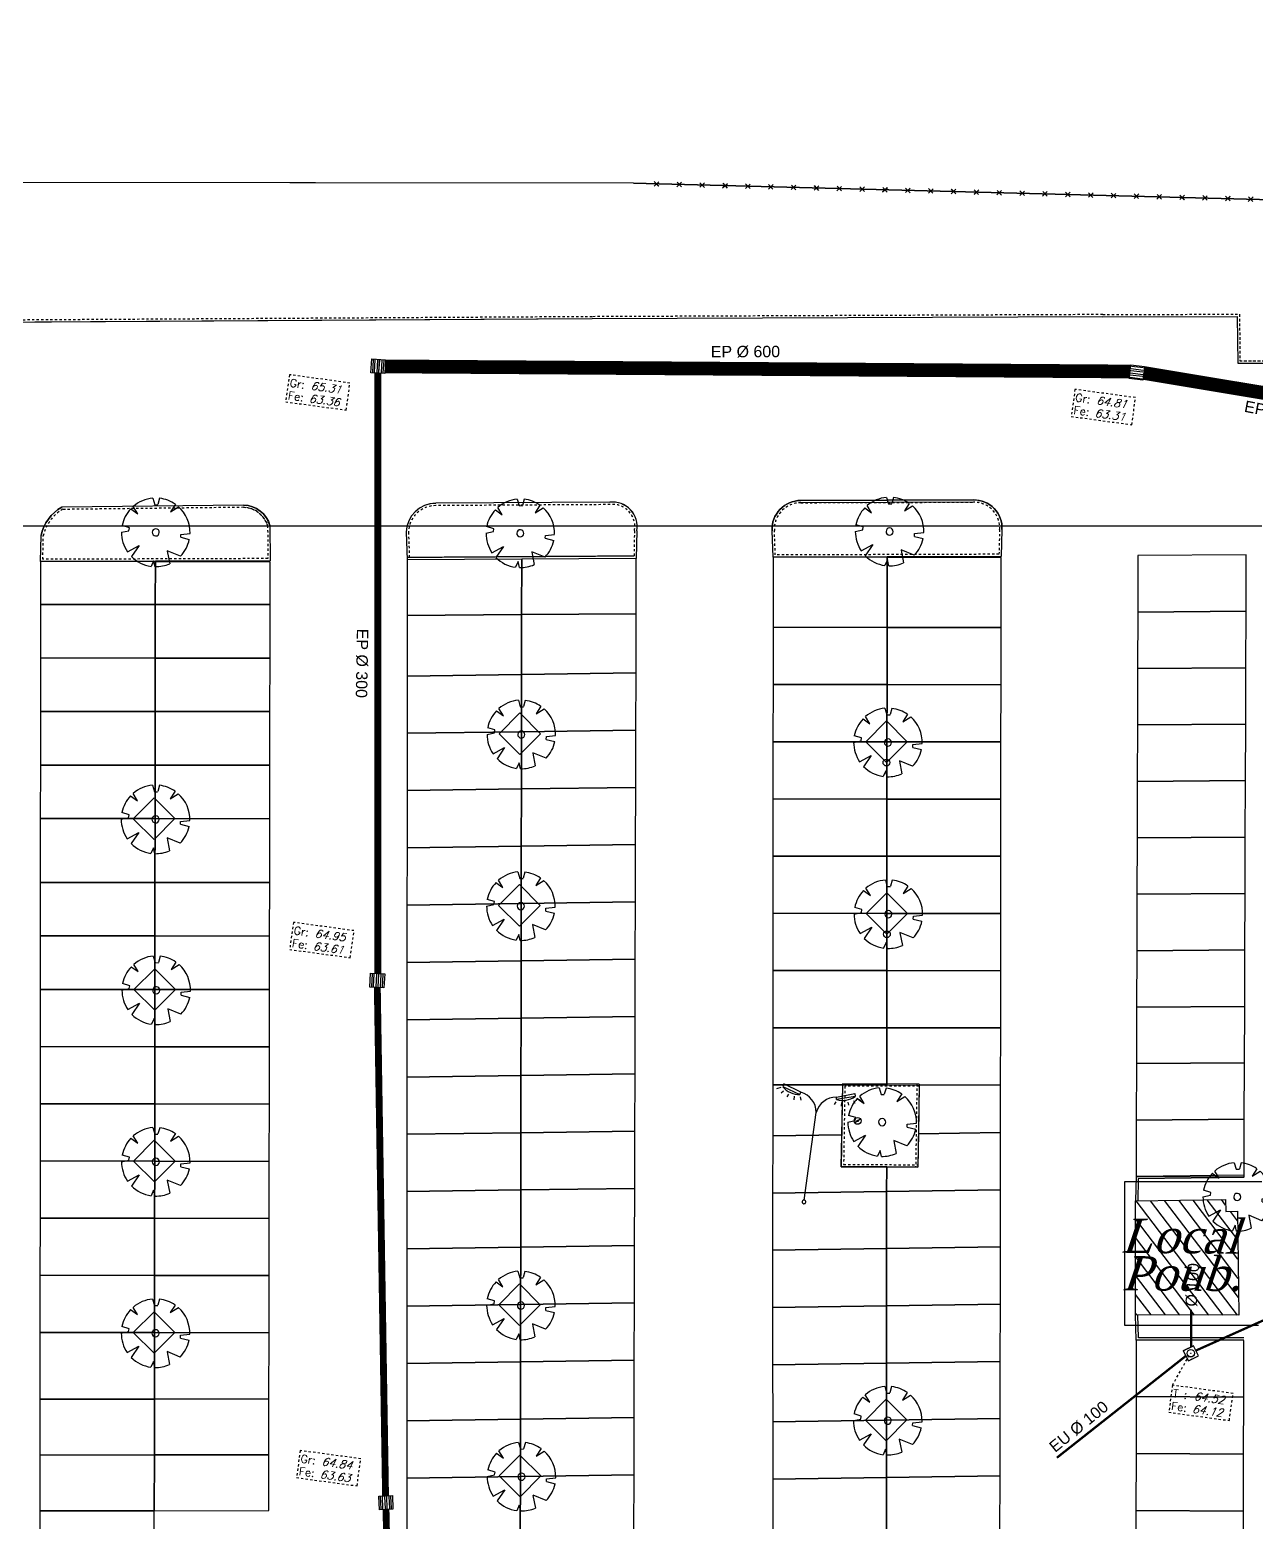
# Model space of a CAD drawing. Header units: metres. Extents: x 19 to 585, y 0 to 337.
# Drawn here: x 94.9 to 148.5, y 151 to 216.3 of the extents above; entities that cross this region are included whole.
import ezdxf

# ---------------------------------------------------------------- set-up
doc = ezdxf.new("R2010")
doc.units = ezdxf.units.M
doc.header["$LTSCALE"] = 0.01
doc.linetypes.add('CACHE', pattern=[0.375, 0.25, -0.125])
doc.linetypes.add('FANTOME', pattern=[2.5, 1.25, -0.25, 0.25, -0.25, 0.25, -0.25])
for name, color, linetype in [('BATIMENTS', 1, 'Continuous'), ('ECLAIRAGE', 2, 'Continuous'), ('HACHURES', 7, 'Continuous'), ('PARCELLES', 240, 'Continuous'), ('PARKINGS', 4, 'Continuous'), ('RESEAUX-EU-EP', 131, 'FANTOME'), ('Tempo_Doublon_Point', 7, 'Continuous'), ('TEXTES', 6, 'Continuous'), ('VEGETATION', 70, 'Continuous'), ('VOIRIES', 7, 'Continuous'), ('VOIRIES_temp', 7, 'Continuous')]:
    doc.layers.add(name, color=color, linetype=linetype)
doc.layers.add('CONTOURS', color=10, linetype='Continuous', plot=False)
doc.layers.add('CONTOURS3', color=40, linetype='Continuous', plot=False)
doc.styles.add('2', font='times.ttf', dxfattribs={"oblique": 18})
doc.styles.add('9', font='arial.ttf')
doc.styles.add('ROMANC', font='romanc')
doc.styles.add('ROMANS', font='romans')

# ---------------------------------------------------------------- blocks, each defined once
blk = doc.blocks.new('89')
for p, q in [((-0.062, 0.496), (-0.031, 0.403)), ((0.038, 0.499), (0.016, 0.408)), ((-0.376, 0.33), (-0.272, 0.262)), ((-0.272, 0.262), (-0.342, 0.365)), ((-0.031, 0.403), (0.016, 0.403)), ((0.27, 0.421), (0.204, 0.309)), ((0.204, 0.309), (0.318, 0.386)), ((-0.5, -0.017), (-0.393, 0.01)), ((-0.387, 0.052), (-0.494, 0.08)), ((-0.393, 0.01), (-0.387, 0.052)), ((0.366, -0.016), (0.5, 0.004)), ((-0.402, -0.298), (-0.236, -0.199)), ((-0.236, -0.199), (-0.341, -0.366)), ((0.366, -0.058), (0.366, -0.016)), ((0.366, -0.058), (0.493, -0.085)), ((-0.016, -0.414), (-0.05, -0.498)), ((0.008, -0.5), (-0.016, -0.414)), ((0.373, -0.333), (0.178, -0.262)), ((0.178, -0.267), (0.221, -0.449))]:
    blk.add_line(p, q)
for radius, start, end in [(0.5, 97.1282, 133.1389), (0.5, 57.2576, 85.6909), (0.5, 138.6794, 170.7569), (0.5, 0.5061, 50.5565), (0.052, 90.001, 270.001), (0.052, 269.999, 89.999), (0.5, 181.9896, 216.5435), (0.5, 318.2406, 350.2558), (0.5, 226.9795, 264.292), (0.5, 270.9307, 296.2059)]:
    blk.add_arc((0, 0), radius, start, end)
blk = doc.blocks.new('14')
for p, q in [((0.105, 0.947), (0.105, 0.053)), ((0.263, 0.053), (0.263, 0.947)), ((0.421, 0.947), (0.421, 0.053)), ((0.579, 0.053), (0.579, 0.947)), ((0.737, 0.947), (0.737, 0.053)), ((0.895, 0.053), (0.895, 0.947))]:
    blk.add_line(p, q)
blk.add_lwpolyline([(1, 1), (1, 0), (0, 0), (0, 1)], close=True)
blk = doc.blocks.new('5')
blk.add_circle((0, 0), 0.15)
blk = doc.blocks.new('25')
for p, q in [((0.08, 0.06), (0.38, 0.32)), ((-0.08, -0.06), (-0.38, -0.32))]:
    blk.add_line(p, q)
for radius in [0.5, 0.1]:
    blk.add_circle((0, 0), radius)
blk = doc.blocks.new('30')
at = {"color": 0}
for p, q in [((-0.335, 0.963), (-0.372, 0.947)), ((-0.309, 0.937), (-0.325, 0.916)), ((-0.314, 1), (-0.319, 0.974)), ((-0.319, 0.974), (-0.162, 0.926)), ((-0.157, 0.947), (-0.314, 1)), ((-0.262, 0.916), (-0.272, 0.89)), ((-0.162, 0.926), (-0.157, 0.947)), ((0.157, 0.947), (0.314, 1)), ((0.162, 0.926), (0.157, 0.947)), ((0.319, 0.974), (0.162, 0.926)), ((0.262, 0.916), (0.272, 0.89)), ((0.309, 0.937), (0.325, 0.916)), ((0.314, 1), (0.319, 0.974)), ((0.335, 0.963), (0.372, 0.947)), ((-0.209, 0.905), (-0.209, 0.874)), ((-0.157, 0.905), (-0.147, 0.879)), ((0, 0.016), (0, 0.79)), ((0.157, 0.905), (0.147, 0.879)), ((0.209, 0.905), (0.209, 0.874))]:
    blk.add_line(p, q, dxfattribs=at)
for centre, radius, start, end in [((-0.193, 1.11), 0.186, 227.132, 279.469), ((-0.183, 0.764), 0.185, 8.13, 81.87), ((0.183, 0.764), 0.185, 98.13, 171.87), ((0.193, 1.11), 0.186, 260.531, 312.868), ((0, 0), 0.016, 89.996, 269.996), ((0, 0), 0.016, 270.004, 90.004)]:
    blk.add_arc(centre, radius, start, end, dxfattribs=at)
blk = doc.blocks.new('18')
at = {"linetype": 'ByBlock'}
for p, q in [((0, 0), (0, 0.375)), ((1, 0), (1, 0.375))]:
    blk.add_line(p, q, dxfattribs=at)
at = {"flags": 128}
for points in [[(0, 0), (0, 1)], [(1, 0), (1, 1)]]:
    blk.add_lwpolyline(points, dxfattribs=at)
blk.add_lwpolyline([(0, 0), (1, 0), (1, 1), (0, 1)], close=True)
for radius in [0.33, 0.0125]:
    blk.add_circle((0.5, 0.5), radius)
blk = doc.blocks.new('102')
for p, q in [((-0.2, 0.2), (0.2, -0.2)), ((-0.2, -0.2), (0.2, 0.2))]:
    blk.add_line(p, q)
blk = doc.blocks.new('Ct2')
blk.add_lwpolyline([(0, 0), (2.673, 0), (2.673, 1.195), (0, 1.195)], close=True)
at = {"style": 'ROMANC'}
for s, p in [('T :', (0.068, 0.678)), ('Fe:', (0.068, 0.12))]:
    blk.add_text(s, height=0.35, dxfattribs=at).set_placement(p)
at = {"style": 'ROMANS', "oblique": 18, "flags": 4}
for tag, p in [('TAMPON', (0.996, 0.678)), ('FE', (0.996, 0.118))]:
    blk.add_attdef(tag, p, '', height=0.35, dxfattribs=at)
blk = doc.blocks.new('Gt2')
blk.add_lwpolyline([(0, 0), (2.673, 0), (2.673, 1.195), (0, 1.195)], close=True)
at = {"style": 'ROMANC'}
for s, p in [('Gr:', (0.068, 0.678)), ('Fe:', (0.068, 0.12))]:
    blk.add_text(s, height=0.35, dxfattribs=at).set_placement(p)
at = {"style": 'ROMANS', "oblique": 18, "flags": 4}
for tag, p in [('TAMPON', (0.996, 0.678)), ('FE', (0.996, 0.118))]:
    blk.add_attdef(tag, p, '', height=0.35, dxfattribs=at)

msp = doc.modelspace()

# ---------------------------------------------------------------- hatches: boundary and pattern name
at = {"layer": 'HACHURES'}
h = msp.add_hatch(dxfattribs=at)
h.set_pattern_fill('_USER', color=256, scale=0.5, angle=127.23401, style=0, pattern_type=0)
h.set_pattern_definition([(127.23401086, (48295.0689, -734406.4977), (-0.3980854434, -0.30253591482), [])])
h.paths.add_polyline_path([(147.737, 160.082), (147.678, 164.63), (147.17, 164.623), (147.163, 165.144), (143.219, 165.085), (143.225, 160.101)])

# ---------------------------------------------------------------- linework, layer by layer
at = {"layer": 'BATIMENTS', "flags": 128}
for points in [[(147.972, 166.213), (143.249, 166.154), (143.219, 165.085)], [(147.973, 166.113), (143.346, 166.055), (143.319, 165.083)], [(147.963, 158.992), (143.258, 158.998), (143.225, 160.101)], [(147.963, 159.092), (143.355, 159.098), (143.325, 160.104)]]:
    msp.add_lwpolyline(points, dxfattribs=at)
msp.add_lwpolyline([(147.17, 164.623), (147.678, 164.63), (147.737, 160.082), (143.225, 160.101), (143.219, 165.085), (147.163, 165.144)], close=True, dxfattribs=at)
at = {"layer": 'CONTOURS'}
for points in [[(164.689, 113.208), (136.982, 133.663), (121.216, 133.996), (121.216, 145.534), (115.962, 145.438), (116.083, 134.82), (116.083, 121.497), (112.207, 121.581), (59.07, 131.134), (59.509, 190.788), (94.065, 190.788), (94.065, 194.625), (148.749, 194.625)], [(148.749, 165.913), (142.739, 165.913), (142.739, 159.652), (148.602, 159.652)]]:
    msp.add_lwpolyline(points, dxfattribs=at)
at = {"layer": 'CONTOURS3'}
for points in [[(164.689, 113.208), (136.982, 133.663), (121.216, 133.996), (121.216, 145.534), (115.962, 145.438), (116.083, 134.82), (116.083, 121.497), (112.207, 121.581), (59.07, 131.134), (59.509, 190.788), (94.065, 190.788), (94.065, 194.625), (148.749, 194.625)], [(148.749, 165.913), (142.739, 165.913), (142.739, 159.652), (148.602, 159.652)]]:
    msp.add_lwpolyline(points, dxfattribs=at)
at = {"layer": 'PARCELLES'}
msp.add_lwpolyline([(150.874, 208.843), (121.269, 209.603), (91.177, 209.635), (61.97, 209.597), (41.416, 151.948), (51.329, 132.717), (59.176, 130.125), (83.326, 121.792), (97.778, 116.809), (109.277, 113.043), (119.911, 110.487), (130.113, 108.156), (143.32, 104.841), (152.174, 103.762)], dxfattribs=at)
at = {"layer": 'PARKINGS'}
for points in [[(132.359, 193.239), (127.372, 193.244), (127.37, 190.18), (132.356, 190.175)], [(148.069, 193.35), (143.329, 193.314), (143.322, 190.845), (148.061, 190.881)], [(100.352, 193.05), (95.328, 193.054), (95.327, 191.181), (100.35, 191.177)], [(105.376, 193.047), (100.352, 193.05), (100.35, 191.177), (105.373, 191.173)], [(116.377, 193.163), (111.365, 193.13), (111.363, 190.702), (116.373, 190.735)], [(121.389, 193.196), (116.377, 193.163), (116.373, 190.735), (121.383, 190.768)], [(137.347, 193.234), (132.359, 193.239), (132.356, 190.175), (137.344, 190.17)], [(100.35, 191.177), (95.327, 191.181), (95.325, 188.839), (100.347, 188.835)], [(105.373, 191.173), (100.35, 191.177), (100.347, 188.835), (105.369, 188.831)], [(116.373, 190.735), (111.363, 190.702), (111.362, 188.048), (116.369, 188.119)], [(121.383, 190.768), (116.373, 190.735), (116.369, 188.119), (121.376, 188.19)], [(148.061, 190.881), (143.322, 190.845), (143.314, 188.375), (148.052, 188.411)], [(132.356, 190.175), (127.37, 190.18), (127.368, 187.678), (132.354, 187.673)], [(137.344, 190.17), (132.356, 190.175), (132.354, 187.673), (137.342, 187.668)], [(100.347, 188.835), (95.325, 188.839), (95.323, 186.497), (100.345, 186.493)], [(105.369, 188.831), (100.347, 188.835), (100.345, 186.493), (105.366, 186.489)], [(116.369, 188.119), (111.362, 188.048), (111.361, 185.542), (116.366, 185.613)], [(121.376, 188.19), (116.369, 188.119), (116.366, 185.613), (121.37, 185.684)], [(148.052, 188.411), (143.314, 188.375), (143.307, 185.906), (148.043, 185.942)], [(132.354, 187.673), (127.368, 187.678), (127.366, 185.175), (132.353, 185.17)], [(137.342, 187.668), (132.354, 187.673), (132.353, 185.17), (137.339, 185.166)], [(100.345, 186.493), (95.323, 186.497), (95.322, 184.155), (100.342, 184.151)], [(105.366, 186.489), (100.345, 186.493), (100.342, 184.151), (105.362, 184.147)], [(116.366, 185.613), (111.361, 185.542), (111.36, 183.036), (116.362, 183.107)], [(121.37, 185.684), (116.366, 185.613), (116.362, 183.107), (121.364, 183.178)], [(148.043, 185.942), (143.307, 185.906), (143.3, 183.437), (148.034, 183.473)], [(132.353, 185.17), (127.366, 185.175), (127.364, 182.672), (132.351, 182.668)], [(137.339, 185.166), (132.353, 185.17), (132.351, 182.668), (137.337, 182.664)], [(100.342, 184.151), (95.322, 184.155), (95.32, 181.813), (100.339, 181.809)], [(105.362, 184.147), (100.342, 184.151), (100.339, 181.809), (105.359, 181.805)], [(148.034, 183.473), (143.3, 183.437), (143.292, 180.968), (148.025, 181.004)], [(116.362, 183.107), (111.36, 183.036), (111.359, 180.53), (116.358, 180.601)], [(121.364, 183.178), (116.362, 183.107), (116.358, 180.601), (121.357, 180.672)], [(132.351, 182.668), (127.364, 182.672), (127.362, 180.17), (132.349, 180.166)], [(137.337, 182.664), (132.351, 182.668), (132.349, 180.166), (137.335, 180.162)], [(100.339, 181.809), (95.32, 181.813), (95.318, 179.022), (100.336, 179.019)], [(105.359, 181.805), (100.339, 181.809), (100.336, 179.019), (105.355, 179.015)], [(148.025, 181.004), (143.292, 180.968), (143.285, 178.498), (148.016, 178.534)], [(116.358, 180.601), (111.359, 180.53), (111.358, 178.024), (116.355, 178.095)], [(121.357, 180.672), (116.358, 180.601), (116.355, 178.095), (121.351, 178.166)], [(132.349, 180.166), (127.362, 180.17), (127.36, 177.667), (132.347, 177.664)], [(137.335, 180.162), (132.349, 180.166), (132.347, 177.664), (137.332, 177.66)], [(100.336, 179.019), (95.318, 179.022), (95.316, 176.68), (100.333, 176.677)], [(105.355, 179.015), (100.336, 179.019), (100.333, 176.677), (105.351, 176.673)], [(148.016, 178.534), (143.285, 178.498), (143.278, 176.029), (148.007, 176.065)], [(116.355, 178.095), (111.358, 178.024), (111.357, 175.518), (116.351, 175.589)], [(121.351, 178.166), (116.355, 178.095), (116.351, 175.589), (121.345, 175.66)], [(132.347, 177.664), (127.36, 177.667), (127.358, 175.165), (132.345, 175.161)], [(137.332, 177.66), (132.347, 177.664), (132.345, 175.161), (137.33, 175.158)], [(100.333, 176.677), (95.316, 176.68), (95.314, 174.339), (100.331, 174.335)], [(105.351, 176.673), (100.333, 176.677), (100.331, 174.335), (105.348, 174.331)], [(121.345, 175.66), (116.351, 175.589), (116.348, 173.083), (121.338, 173.153)], [(148.007, 176.065), (143.278, 176.029), (143.271, 173.56), (147.999, 173.596)], [(116.351, 175.589), (111.357, 175.518), (111.356, 173.012), (116.348, 173.083)], [(132.345, 175.161), (127.358, 175.165), (127.357, 172.663), (132.344, 172.659)], [(137.33, 175.158), (132.345, 175.161), (132.344, 172.659), (137.327, 172.655)], [(100.331, 174.335), (95.314, 174.339), (95.312, 171.835), (100.328, 171.828)], [(105.348, 174.331), (100.331, 174.335), (100.328, 171.828), (105.344, 171.82)], [(116.348, 173.083), (111.356, 173.012), (111.354, 170.506), (116.344, 170.577)], [(121.338, 173.153), (116.348, 173.083), (116.344, 170.577), (121.332, 170.647)], [(147.999, 173.596), (143.271, 173.56), (143.263, 171.091), (147.99, 171.127)], [(132.344, 172.659), (127.357, 172.663), (127.355, 170.16), (132.342, 170.157)], [(137.327, 172.655), (132.344, 172.659), (132.342, 170.157), (137.325, 170.153)], [(100.328, 171.828), (95.312, 171.835), (95.311, 169.334), (100.325, 169.326)], [(105.344, 171.82), (100.328, 171.828), (100.325, 169.326), (105.34, 169.319)], [(147.99, 171.127), (143.263, 171.091), (143.256, 168.621), (147.981, 168.657)], [(116.344, 170.577), (111.354, 170.506), (111.353, 168), (116.34, 168.07)], [(121.332, 170.647), (116.344, 170.577), (116.34, 168.07), (121.326, 168.141)], [(130.42, 170.158), (127.355, 170.16), (127.353, 167.93), (130.38, 167.974)], [(137.325, 170.153), (133.762, 170.156), (133.729, 168.023), (137.323, 168.075)], [(100.325, 169.326), (95.311, 169.334), (95.309, 166.832), (100.322, 166.825)], [(105.34, 169.319), (100.325, 169.326), (100.322, 166.825), (105.336, 166.817)], [(147.981, 168.657), (143.256, 168.621), (143.249, 166.154), (147.973, 166.137), (147.972, 166.213)], [(116.34, 168.07), (111.353, 168), (111.352, 165.494), (116.337, 165.564)], [(121.326, 168.141), (116.34, 168.07), (116.337, 165.564), (121.32, 165.635)], [(132.339, 166.572), (130.355, 166.577), (130.38, 167.974), (127.353, 167.93), (127.351, 165.428), (132.338, 165.5)], [(137.323, 168.075), (133.729, 168.023), (133.706, 166.569), (132.339, 166.572), (132.338, 165.5), (137.32, 165.573)], [(100.322, 166.825), (95.309, 166.832), (95.307, 164.337), (100.319, 164.329)], [(105.336, 166.817), (100.322, 166.825), (100.319, 164.329), (105.333, 164.322)], [(116.337, 165.564), (111.352, 165.494), (111.351, 162.988), (116.333, 163.058)], [(121.32, 165.635), (116.337, 165.564), (116.333, 163.058), (121.313, 163.129)], [(132.338, 165.5), (127.351, 165.428), (127.349, 162.925), (132.337, 162.998)], [(137.32, 165.573), (132.338, 165.5), (132.337, 162.998), (137.318, 163.07)], [(100.319, 164.329), (95.307, 164.337), (95.305, 161.836), (100.316, 161.828)], [(105.333, 164.322), (100.319, 164.329), (100.316, 161.828), (105.329, 161.821)], [(116.333, 163.058), (111.351, 162.988), (111.35, 160.482), (116.33, 160.552)], [(121.313, 163.129), (116.333, 163.058), (116.33, 160.552), (121.307, 160.623)], [(132.337, 162.998), (127.349, 162.925), (127.347, 160.422), (132.335, 160.495)], [(137.318, 162.949), (137.318, 163.07), (132.337, 162.998), (132.335, 160.495), (137.313, 160.567)], [(100.316, 161.828), (95.305, 161.836), (95.303, 159.334), (100.314, 159.327)], [(105.329, 161.821), (100.316, 161.828), (100.314, 159.327), (105.325, 159.319)], [(121.307, 160.623), (116.33, 160.552), (116.326, 158.046), (121.301, 158.117)], [(116.33, 160.552), (111.35, 160.482), (111.349, 157.976), (116.326, 158.046)], [(132.335, 160.495), (127.347, 160.422), (127.347, 160.392), (127.352, 157.92), (132.333, 157.992)], [(137.313, 160.567), (132.335, 160.495), (132.333, 157.992), (137.308, 158.065)], [(100.314, 159.327), (95.303, 159.334), (95.301, 156.412), (100.31, 156.419)], [(105.325, 159.319), (100.314, 159.327), (100.31, 156.419), (105.321, 156.426)], [(147.962, 158.977), (143.258, 158.998), (143.252, 156.528), (147.955, 156.5)], [(116.326, 158.046), (111.349, 157.976), (111.348, 155.469), (116.322, 155.54)], [(121.301, 158.117), (116.326, 158.046), (116.322, 155.54), (121.294, 155.611)], [(132.333, 157.992), (127.352, 157.92), (127.356, 155.417), (132.331, 155.49)], [(137.308, 158.065), (132.333, 157.992), (132.331, 155.49), (137.304, 155.562)], [(100.31, 156.419), (95.301, 156.412), (95.299, 153.969), (100.307, 153.976)], [(105.321, 156.426), (100.31, 156.419), (100.307, 153.976), (105.317, 153.983)], [(147.955, 156.5), (143.252, 156.528), (143.246, 154.036), (147.947, 154.007)], [(116.322, 155.54), (111.348, 155.469), (111.347, 152.963), (116.319, 153.034)], [(121.294, 155.611), (116.322, 155.54), (116.319, 153.034), (121.288, 153.105)], [(132.331, 155.49), (127.356, 155.417), (127.36, 152.915), (132.329, 152.987)], [(137.304, 155.562), (132.331, 155.49), (132.329, 152.987), (137.299, 153.059)], [(100.307, 153.976), (95.299, 153.969), (95.297, 151.526), (100.305, 151.533)], [(105.317, 153.983), (100.307, 153.976), (100.305, 151.533), (105.314, 151.54)], [(147.947, 154.007), (143.246, 154.036), (143.24, 151.543), (147.94, 151.515)], [(116.319, 153.034), (111.347, 152.963), (111.345, 150.457), (116.315, 150.528)], [(121.288, 153.105), (116.319, 153.034), (116.315, 150.528), (121.282, 150.598)], [(132.329, 152.987), (127.36, 152.915), (127.364, 150.443), (127.364, 150.412), (132.328, 150.485)], [(137.299, 153.059), (132.329, 152.987), (132.328, 150.485), (137.294, 150.557)], [(100.305, 151.533), (95.297, 151.526), (95.295, 149.084), (100.302, 149.09), (100.302, 149.341)], [(147.94, 151.515), (143.24, 151.543), (143.233, 149.051), (147.932, 149.023)]]:
    msp.add_lwpolyline(points, close=True, dxfattribs=at)
at = {"layer": 'RESEAUX-EU-EP', "flags": 128}
for points, const_width in [([(110.402, 201.594), (142.983, 201.37)], 0.6), ([(110.084, 175.037), (110.08, 201.298)], 0.3), ([(154.276, 199.526), (143.577, 201.308)], 0.6), ([(110.42, 152.187), (110.06, 174.42)], 0.3), ([(151.586, 161.099), (145.862, 158.538)], 0.1), ([(145.661, 158.704), (145.651, 160.321)], 0.1), ([(145.427, 158.306), (139.784, 153.851)], 0.1), ([(111.059, 123.595), (110.44, 151.591)], 0.3)]:
    msp.add_lwpolyline(points, dxfattribs=dict(at, const_width=const_width))
msp.add_lwpolyline([(144.841, 157.023), (145.64, 158.441)], dxfattribs=at)
at = {"layer": 'Tempo_Doublon_Point'}
msp.add_lwpolyline([(150.874, 208.843), (121.269, 209.603), (91.177, 209.635), (61.97, 209.597), (41.416, 151.948), (51.329, 132.717), (59.176, 130.125), (83.326, 121.792), (97.778, 116.809), (109.277, 113.043), (119.911, 110.487), (130.113, 108.156), (143.32, 104.841), (152.174, 103.762)], dxfattribs=at)
at = {"layer": 'VOIRIES'}
for points in [[(141.789, 203.762), (119.458, 203.669), (68.236, 203.368, -0.134983), (64.715, 203.99, -0.336752), (61.13, 210.914), (62.761, 216.317)], [(105.362, 194.629), (105.376, 193.086), (95.328, 193.054), (95.35, 194.198, -0.212283), (96.256, 195.436)], [(121.405, 194.403, 0.507731), (120.23, 195.647), (112.622, 195.603, 0.410185), (111.323, 194.337), (111.365, 193.13)]]:
    msp.add_lwpolyline(points, format="xyb", dxfattribs=at)
at = {"layer": 'VOIRIES', "linetype": 'CACHE'}
for points in [[(141.789, 203.862), (119.457, 203.769), (68.231, 203.468, -0.13515), (64.758, 204.08, -0.336486), (61.227, 210.89), (62.857, 216.288)], [(105.262, 194.628), (105.275, 193.186), (95.43, 193.154), (95.45, 194.186, -0.210879), (96.306, 195.349, -0.210879)], [(121.307, 194.421, 0.509649), (120.237, 195.547), (112.622, 195.503, 0.409671), (111.423, 194.337), (111.464, 193.133)]]:
    msp.add_lwpolyline(points, format="xyb", dxfattribs=at)
at = {"layer": 'VOIRIES', "flags": 128}
for points in [[(121.269, 209.603), (91.177, 209.635), (62.488, 209.6)], [(121.269, 209.603), (150.874, 208.843), (154.395, 205.503)], [(141.789, 203.762), (147.673, 203.777), (147.692, 201.729), (149.854, 201.742), (149.807, 205.939), (154.351, 205.419)], [(104.214, 195.528), (96.256, 195.436)], [(121.405, 194.403), (121.389, 193.196), (111.365, 193.13)], [(133.763, 170.198), (133.706, 166.569)]]:
    msp.add_lwpolyline(points, dxfattribs=at)
at = {"layer": 'VOIRIES', "linetype": 'CACHE', "flags": 128}
for points in [[(141.789, 203.862), (147.772, 203.877), (147.791, 201.83), (149.753, 201.841), (149.706, 206.052), (154.362, 205.518)], [(104.215, 195.428), (96.257, 195.336)], [(121.305, 194.404), (121.29, 193.295), (111.364, 193.23)], [(133.663, 170.2), (133.606, 166.571)]]:
    msp.add_lwpolyline(points, dxfattribs=at)
msp.add_lwpolyline([(104.211, 195.428, -0.328446), (105.266, 194.602, -0.328446)], format="xyb", dxfattribs=at)
at = {"layer": 'VOIRIES', "flags": 128}
msp.add_lwpolyline([(104.214, 195.528, -0.328446), (105.362, 194.629, 5.896584)], format="xyb", dxfattribs=at)
at = {"layer": 'VOIRIES'}
msp.add_lwpolyline([(136.135, 195.753, -0.437503), (137.381, 194.456), (137.347, 193.276), (127.372, 193.244), (127.328, 194.406, -0.430735), (128.587, 195.73)], format="xyb", close=True, dxfattribs=at)
at = {"layer": 'VOIRIES', "linetype": 'CACHE'}
msp.add_lwpolyline([(136.136, 195.653, -0.438118), (137.281, 194.46), (137.25, 193.375), (127.468, 193.344), (127.428, 194.41, -0.430999), (128.587, 195.63)], format="xyb", close=True, dxfattribs=at)
at = {"layer": 'VOIRIES', "flags": 128}
for points in [[(116.295, 184.614), (117.202, 185.524), (116.293, 186.431), (115.386, 185.521)], [(132.331, 184.264), (133.238, 185.174), (132.328, 186.081), (131.421, 185.171)], [(100.296, 180.899), (101.203, 181.809), (100.293, 182.716), (99.386, 181.806)], [(116.276, 177.105), (117.184, 178.014), (116.274, 178.921), (115.367, 178.012)], [(132.349, 176.753), (133.256, 177.663), (132.347, 178.57), (131.44, 177.661)], [(100.326, 173.425), (101.233, 174.334), (100.323, 175.241), (99.416, 174.332)], [(100.307, 165.919), (101.215, 166.829), (100.305, 167.736), (99.398, 166.826)], [(116.278, 159.635), (117.185, 160.545), (116.276, 161.452), (115.369, 160.543)], [(100.296, 158.421), (101.203, 159.33), (100.294, 160.238), (99.387, 159.328)], [(132.321, 154.593), (133.228, 155.503), (132.318, 156.41), (131.411, 155.501)], [(116.302, 152.145), (117.209, 153.054), (116.3, 153.961), (115.392, 153.052)]]:
    msp.add_lwpolyline(points, close=True, dxfattribs=at)
at = {"layer": 'VOIRIES'}
msp.add_lwpolyline([(133.763, 170.198), (130.411, 170.205), (130.355, 166.576), (133.706, 166.569)], dxfattribs=at)
at = {"layer": 'VOIRIES', "linetype": 'CACHE'}
msp.add_lwpolyline([(133.762, 170.098), (130.51, 170.105), (130.456, 166.676), (133.706, 166.669)], dxfattribs=at)
at = {"layer": 'VOIRIES_temp'}
for p, q in [((121.269, 209.603), (91.177, 209.635)), ((121.269, 209.603), (150.874, 208.843)), ((122.166, 209.48), (122.372, 209.675)), ((122.172, 209.68), (122.366, 209.475)), ((123.166, 209.454), (123.371, 209.649)), ((123.171, 209.654), (123.366, 209.449)), ((124.166, 209.429), (124.371, 209.623)), ((124.171, 209.629), (124.366, 209.423)), ((125.165, 209.403), (125.371, 209.598)), ((125.171, 209.603), (125.365, 209.398)), ((126.165, 209.377), (126.37, 209.572)), ((126.17, 209.577), (126.365, 209.372)), ((127.165, 209.352), (127.37, 209.546)), ((127.17, 209.552), (127.365, 209.347)), ((128.164, 209.326), (128.37, 209.521)), ((128.17, 209.526), (128.364, 209.321)), ((129.164, 209.3), (129.369, 209.495)), ((129.169, 209.5), (129.364, 209.295)), ((130.164, 209.275), (130.369, 209.47)), ((130.169, 209.475), (130.364, 209.27)), ((131.163, 209.249), (131.369, 209.444)), ((131.169, 209.449), (131.363, 209.244)), ((132.163, 209.223), (132.368, 209.418)), ((132.168, 209.423), (132.363, 209.218)), ((133.163, 209.198), (133.368, 209.393)), ((133.168, 209.398), (133.363, 209.193)), ((134.162, 209.172), (134.368, 209.367)), ((134.168, 209.372), (134.362, 209.167)), ((135.162, 209.146), (135.367, 209.341)), ((135.167, 209.346), (135.362, 209.141)), ((136.162, 209.121), (136.367, 209.316)), ((136.167, 209.321), (136.362, 209.116)), ((137.162, 209.095), (137.367, 209.29)), ((137.167, 209.295), (137.361, 209.09)), ((138.161, 209.07), (138.366, 209.264)), ((138.166, 209.269), (138.361, 209.064)), ((139.161, 209.044), (139.366, 209.239)), ((139.166, 209.244), (139.361, 209.039)), ((140.161, 209.018), (140.366, 209.213)), ((140.166, 209.218), (140.36, 209.013)), ((141.16, 208.993), (141.365, 209.187)), ((141.165, 209.193), (141.36, 208.987)), ((142.16, 208.967), (142.365, 209.162)), ((142.165, 209.167), (142.36, 208.962)), ((143.16, 208.941), (143.365, 209.136)), ((143.165, 209.141), (143.359, 208.936)), ((144.159, 208.916), (144.364, 209.11)), ((144.164, 209.116), (144.359, 208.911)), ((145.159, 208.89), (145.364, 209.085)), ((145.164, 209.09), (145.359, 208.885)), ((146.159, 208.864), (146.364, 209.059)), ((146.164, 209.064), (146.358, 208.859)), ((147.158, 208.839), (147.363, 209.034)), ((147.163, 209.039), (147.358, 208.834)), ((148.158, 208.813), (148.363, 209.008)), ((148.163, 209.013), (148.358, 208.808)), ((141.789, 203.762), (119.458, 203.669)), ((141.789, 203.762), (147.673, 203.777)), ((147.673, 203.777), (147.692, 201.729)), ((119.458, 203.669), (68.236, 203.368)), ((109.779, 201.316), (109.814, 201.921)), ((109.814, 201.921), (110.419, 201.885)), ((109.876, 201.885), (109.844, 201.344)), ((109.94, 201.339), (109.972, 201.879)), ((110.067, 201.874), (110.035, 201.333)), ((110.131, 201.328), (110.163, 201.868)), ((110.258, 201.862), (110.226, 201.322)), ((110.322, 201.316), (110.354, 201.857)), ((110.419, 201.885), (110.383, 201.281)), ((147.692, 201.729), (149.854, 201.742)), ((110.383, 201.281), (109.779, 201.316)), ((142.945, 201.061), (143.017, 201.655)), ((142.984, 201.12), (143.515, 201.055)), ((143.526, 201.149), (142.995, 201.214)), ((143.007, 201.308), (143.538, 201.243)), ((143.017, 201.655), (143.611, 201.583)), ((143.549, 201.337), (143.018, 201.401)), ((143.03, 201.495), (143.56, 201.431)), ((143.572, 201.524), (143.041, 201.589)), ((143.611, 201.583), (143.539, 200.989)), ((143.539, 200.989), (142.945, 201.061)), ((104.214, 195.528), (96.256, 195.436)), ((120.23, 195.647), (112.622, 195.603)), ((136.135, 195.753), (128.587, 195.73)), ((136.136, 195.653), (128.587, 195.63)), ((105.362, 194.629), (105.376, 193.086)), ((95.328, 193.054), (95.35, 194.198)), ((111.323, 194.337), (111.365, 193.13)), ((121.405, 194.403), (121.389, 193.196)), ((127.372, 193.244), (127.328, 194.406)), ((137.381, 194.456), (137.347, 193.276)), ((137.347, 193.276), (127.372, 193.244)), ((105.376, 193.086), (95.328, 193.054)), ((121.389, 193.196), (111.365, 193.13)), ((116.293, 186.431), (115.386, 185.521)), ((117.202, 185.524), (116.293, 186.431)), ((132.328, 186.081), (131.421, 185.171)), ((133.238, 185.174), (132.328, 186.081)), ((116.295, 184.614), (115.386, 185.521)), ((116.295, 184.614), (117.202, 185.524)), ((132.331, 184.264), (131.421, 185.171)), ((132.331, 184.264), (133.238, 185.174)), ((100.293, 182.716), (99.386, 181.806)), ((101.203, 181.809), (100.293, 182.716)), ((100.296, 180.899), (99.386, 181.806)), ((100.296, 180.899), (101.203, 181.809)), ((116.274, 178.921), (115.367, 178.012)), ((117.184, 178.014), (116.274, 178.921)), ((132.347, 178.57), (131.44, 177.661)), ((133.256, 177.663), (132.347, 178.57)), ((116.276, 177.105), (115.367, 178.012)), ((116.276, 177.105), (117.184, 178.014)), ((132.349, 176.753), (131.44, 177.661)), ((132.349, 176.753), (133.256, 177.663)), ((100.323, 175.241), (99.416, 174.332)), ((101.233, 174.334), (100.323, 175.241)), ((109.734, 174.437), (109.767, 175.054)), ((109.767, 175.054), (110.384, 175.021)), ((109.83, 175.018), (109.801, 174.467)), ((109.898, 174.461), (109.928, 175.012)), ((110.025, 175.007), (109.995, 174.456)), ((110.093, 174.451), (110.122, 175.002)), ((110.22, 174.997), (110.19, 174.446)), ((110.288, 174.44), (110.317, 174.991)), ((110.384, 175.021), (110.351, 174.404)), ((100.326, 173.425), (99.416, 174.332)), ((100.326, 173.425), (101.233, 174.334)), ((110.351, 174.404), (109.734, 174.437)), ((130.411, 170.205), (130.355, 166.576)), ((133.763, 170.198), (130.411, 170.205)), ((133.763, 170.198), (133.706, 166.569)), ((131.043, 168.568), (130.949, 168.493)), ((131.09, 168.604), (131.185, 168.679)), ((100.305, 167.736), (99.398, 166.826)), ((101.215, 166.829), (100.305, 167.736)), ((100.307, 165.919), (99.398, 166.826)), ((100.307, 165.919), (101.215, 166.829)), ((130.355, 166.576), (133.706, 166.569)), ((116.276, 161.452), (115.369, 160.543)), ((117.185, 160.545), (116.276, 161.452)), ((100.294, 160.238), (99.387, 159.328)), ((101.203, 159.33), (100.294, 160.238)), ((116.278, 159.635), (115.369, 160.543)), ((116.278, 159.635), (117.185, 160.545)), ((100.296, 158.421), (99.387, 159.328)), ((100.296, 158.421), (101.203, 159.33)), ((145.754, 158.751), (145.314, 158.53)), ((145.314, 158.53), (145.754, 158.751)), ((145.976, 158.311), (145.754, 158.751)), ((145.314, 158.53), (145.536, 158.09)), ((145.536, 158.09), (145.976, 158.311)), ((145.536, 158.09), (145.976, 158.311)), ((132.318, 156.41), (131.411, 155.501)), ((133.228, 155.503), (132.318, 156.41)), ((132.321, 154.593), (131.411, 155.501)), ((132.321, 154.593), (133.228, 155.503)), ((116.3, 153.961), (115.392, 153.052)), ((117.209, 153.054), (116.3, 153.961)), ((116.302, 152.145), (115.392, 153.052)), ((116.302, 152.145), (117.209, 153.054)), ((110.124, 152.174), (110.719, 152.2)), ((110.15, 151.578), (110.124, 152.174)), ((110.188, 152.145), (110.211, 151.613)), ((110.305, 151.617), (110.282, 152.149)), ((110.376, 152.153), (110.399, 151.621)), ((110.493, 151.625), (110.47, 152.157)), ((110.564, 152.161), (110.587, 151.629)), ((110.681, 151.633), (110.658, 152.165)), ((110.719, 152.2), (110.745, 151.604)), ((110.745, 151.604), (110.15, 151.578))]:
    msp.add_line(p, q, dxfattribs=at)
at = {"layer": 'VOIRIES_temp', "linetype": 'CACHE'}
for p, q in [((119.457, 203.769), (68.231, 203.468)), ((141.789, 203.862), (119.457, 203.769)), ((141.789, 203.862), (147.772, 203.877)), ((147.772, 203.877), (147.791, 201.83)), ((147.791, 201.83), (149.753, 201.841)), ((104.215, 195.428), (96.257, 195.336)), ((120.237, 195.547), (112.622, 195.503)), ((105.262, 194.628), (105.275, 193.186)), ((95.43, 193.154), (95.45, 194.186)), ((111.423, 194.337), (111.464, 193.133)), ((121.305, 194.404), (121.29, 193.295)), ((127.468, 193.344), (127.428, 194.41)), ((137.281, 194.46), (137.25, 193.375)), ((121.29, 193.295), (111.364, 193.23)), ((137.25, 193.375), (127.468, 193.344)), ((105.275, 193.186), (95.43, 193.154)), ((130.51, 170.105), (130.456, 166.676)), ((133.762, 170.098), (130.51, 170.105)), ((133.663, 170.2), (133.606, 166.571)), ((130.456, 166.676), (133.706, 166.669))]:
    msp.add_line(p, q, dxfattribs=at)
at = {"layer": 'VOIRIES_temp', "linetype": 'ByBlock'}
for p, q in [((145.314, 158.53), (145.479, 158.613)), ((145.536, 158.09), (145.701, 158.173))]:
    msp.add_line(p, q, dxfattribs=at)
at = {"layer": 'VOIRIES_temp'}
for centre, radius in [((132.331, 184.264), 0.15), ((132.349, 176.753), 0.15), ((131.067, 168.586), 0.15), ((131.067, 168.586), 0.03), ((145.645, 158.42), 0.163), ((145.645, 158.42), 0.00616)]:
    msp.add_circle(centre, radius, dxfattribs=at)
for centre, radius, start, end in [((97.195, 193.799), 1.887, 119.83744, 167.77742), ((104.177, 194.298), 1.23, 15.58789, 88.31815), ((112.615, 194.311), 1.292, 89.64763, 178.85847), ((120.363, 194.595), 1.06, 349.52058, 97.19389), ((128.583, 194.473), 1.257, 89.83724, 183.05012), ((136.159, 194.529), 1.224, 356.57434, 91.09253)]:
    msp.add_arc(centre, radius, start, end, dxfattribs=at)
at = {"layer": 'VOIRIES_temp', "linetype": 'CACHE'}
for centre, radius, start, end in [((97.195, 193.799), 1.787, 119.83744, 167.46941), ((104.177, 194.298), 1.13, 15.58789, 88.31815), ((112.615, 194.311), 1.192, 89.61961, 178.72961), ((120.363, 194.595), 0.96, 349.52058, 97.54304), ((128.583, 194.473), 1.157, 89.82281, 183.08684), ((136.159, 194.529), 1.124, 356.49597, 91.13233)]:
    msp.add_arc(centre, radius, start, end, dxfattribs=at)

# ---------------------------------------------------------------- block references
at = {"layer": 'ECLAIRAGE', "xscale": 4.999999999999959, "yscale": 4.999999999999959, "zscale": 5, "rotation": 352.2340108584657}
msp.add_blockref('30', (128.721, 165.043), dxfattribs=at)
at = {"layer": 'RESEAUX-EU-EP'}
ref = msp.add_blockref('Gt2', (106.052, 200.044), dxfattribs=dict(at, rotation=352.2340108679559))
ref.add_attrib('TAMPON', '65.31', (107.13, 200.582), dxfattribs={"layer": '0', "linetype": 'Continuous', "height": 0.35, "rotation": 352.23401, "style": 'ROMANS', "oblique": 18, "flags": 4})
ref.add_attrib('FE', '63.36', (107.054, 200.027), dxfattribs={"layer": '0', "linetype": 'Continuous', "height": 0.35, "rotation": 352.23401, "style": 'ROMANS', "oblique": 18, "flags": 4})
ref = msp.add_blockref('Gt2', (140.413, 199.404), dxfattribs=dict(at, rotation=352.2340108679559))
ref.add_attrib('TAMPON', '64.81', (141.491, 199.942), dxfattribs={"layer": '0', "linetype": 'Continuous', "height": 0.35, "rotation": 352.23401, "style": 'ROMANS', "oblique": 18, "flags": 4})
ref.add_attrib('FE', '63.31', (141.416, 199.387), dxfattribs={"layer": '0', "linetype": 'Continuous', "height": 0.35, "rotation": 352.23401, "style": 'ROMANS', "oblique": 18, "flags": 4})
ref = msp.add_blockref('Gt2', (106.229, 176.086), dxfattribs=dict(at, rotation=352.2340108679559))
ref.add_attrib('TAMPON', '64.95', (107.308, 176.623), dxfattribs={"layer": '0', "linetype": 'Continuous', "height": 0.35, "rotation": 352.23401, "style": 'ROMANS', "oblique": 18, "flags": 4})
ref.add_attrib('FE', '63.61', (107.232, 176.068), dxfattribs={"layer": '0', "linetype": 'Continuous', "height": 0.35, "rotation": 352.23401, "style": 'ROMANS', "oblique": 18, "flags": 4})
at = {"layer": 'RESEAUX-EU-EP', "rotation": 352.2340108679559}
msp.add_blockref('Ct2', (144.679, 155.839), dxfattribs=at).add_auto_attribs({'FE': '64.12', 'TAMPON': '64.52'})
at = {"layer": 'RESEAUX-EU-EP'}
ref = msp.add_blockref('Gt2', (106.526, 152.981), dxfattribs=dict(at, rotation=352.2340108679559))
ref.add_attrib('TAMPON', '64.84', (107.604, 153.518), dxfattribs={"layer": '0', "linetype": 'Continuous', "height": 0.35, "rotation": 352.23401, "style": 'ROMANS', "oblique": 18, "flags": 4})
ref.add_attrib('FE', '63.63', (107.528, 152.963), dxfattribs={"layer": '0', "linetype": 'Continuous', "height": 0.35, "rotation": 352.23401, "style": 'ROMANS', "oblique": 18, "flags": 4})
at = {"layer": 'VEGETATION', "xscale": 3.000000000001676, "yscale": 3.000000000000154, "zscale": 3, "rotation": 357.8440070338004}
for p in [(100.369, 194.332), (132.467, 194.369), (116.314, 194.291), (116.359, 185.491), (132.395, 185.141), (100.359, 181.776), (116.34, 177.981), (132.413, 177.63), (100.39, 174.301), (132.142, 168.532), (100.371, 166.796), (147.673, 165.261), (116.342, 160.512), (100.36, 159.297), (132.385, 155.47), (116.366, 153.021)]:
    msp.add_blockref('89', p, dxfattribs=at)
at = {"layer": 'VOIRIES'}
for name, p, xscale, yscale, zscale, rotation in [('102', (122.269, 209.577), 0.4999999999828426, 0.5000000000001801, 0.5, 358.5302761852914), ('102', (123.269, 209.552), 0.4999999999828426, 0.5000000000001801, 0.5, 358.5302761852914), ('102', (124.268, 209.526), 0.4999999999828426, 0.5000000000001801, 0.5, 358.5302761852914), ('102', (125.268, 209.5), 0.4999999999828426, 0.5000000000001801, 0.5, 358.5302761852914), ('102', (126.268, 209.475), 0.4999999999828426, 0.5000000000001801, 0.5, 358.5302761852914), ('102', (127.267, 209.449), 0.4999999999828426, 0.5000000000001801, 0.5, 358.5302761852914), ('102', (128.267, 209.423), 0.4999999999828426, 0.5000000000001801, 0.5, 358.5302761852914), ('102', (129.267, 209.398), 0.4999999999828426, 0.5000000000001801, 0.5, 358.5302761852914), ('102', (130.266, 209.372), 0.4999999999828426, 0.5000000000001801, 0.5, 358.5302761852914), ('102', (131.266, 209.346), 0.4999999999828426, 0.5000000000001801, 0.5, 358.5302761852914), ('102', (132.266, 209.321), 0.4999999999828426, 0.5000000000001801, 0.5, 358.5302761852914), ('102', (133.265, 209.295), 0.4999999999828426, 0.5000000000001801, 0.5, 358.5302761852914), ('102', (134.265, 209.27), 0.4999999999828426, 0.5000000000001801, 0.5, 358.5302761852914), ('102', (135.265, 209.244), 0.4999999999828426, 0.5000000000001801, 0.5, 358.5302761852914), ('102', (136.264, 209.218), 0.4999999999828426, 0.5000000000001801, 0.5, 358.5302761852914), ('102', (137.264, 209.193), 0.4999999999828426, 0.5000000000001801, 0.5, 358.5302761852914), ('102', (138.264, 209.167), 0.4999999999828426, 0.5000000000001801, 0.5, 358.5302761852914), ('102', (139.263, 209.141), 0.4999999999828426, 0.5000000000001801, 0.5, 358.5302761852914), ('102', (140.263, 209.116), 0.4999999999828426, 0.5000000000001801, 0.5, 358.5302761852914), ('102', (141.263, 209.09), 0.4999999999828426, 0.5000000000001801, 0.5, 358.5302761852914), ('102', (142.262, 209.064), 0.4999999999828426, 0.5000000000001801, 0.5, 358.5302761852914), ('102', (143.262, 209.039), 0.4999999999828426, 0.5000000000001801, 0.5, 358.5302761852914), ('102', (144.262, 209.013), 0.4999999999828426, 0.5000000000001801, 0.5, 358.5302761852914), ('102', (145.261, 208.987), 0.4999999999828426, 0.5000000000001801, 0.5, 358.5302761852914), ('102', (146.261, 208.962), 0.4999999999828426, 0.5000000000001801, 0.5, 358.5302761852914), ('102', (147.261, 208.936), 0.4999999999828426, 0.5000000000001801, 0.5, 358.5302761852914), ('102', (148.26, 208.91), 0.4999999999828426, 0.5000000000001801, 0.5, 358.5302761852914), ('14', (109.779, 201.316), 0.6055624299650108, 0.6055624299625226, 0.6055624299734603, 356.6380732660672), ('14', (143.017, 201.655), 0.5980591583302475, 0.59805915833528, 0.5980591583432187, 263.0726721058423), ('14', (110.384, 175.021), 0.6172919342193605, 0.6172919342059061, 0.6172919342066479, 176.9246840333442), ('25', (131.067, 168.586), 0.2999999999865003, 0.2999999999884663, 0.2999999999999972, 357.84400702956), ('18', (145.314, 158.53), 0.4927400831845309, 0.4927400831659361, 0.4927400831700481, 296.7086356514504), ('14', (110.15, 151.578), 0.5959007448947939, 0.5959007449274909, 0.5959007449169036, 2.498363056249282)]:
    msp.add_blockref(name, p, dxfattribs=dict(at, xscale=xscale, yscale=yscale, zscale=zscale, rotation=rotation))
at = {"layer": 'VOIRIES', "rotation": 357.8440070337946}
for p in [(132.331, 184.264), (132.349, 176.753)]:
    msp.add_blockref('5', p, dxfattribs=at)

# ---------------------------------------------------------------- texts
at = {"layer": 'RESEAUX-EU-EP', "style": '9'}
for s, rotation, p in [('EP %%C 600', 0.12704, (124.649, 201.989)), ('EP %%C 600', 349.14232, (147.95, 199.614)), ('EP %%C 300', 269.02574, (109.168, 190.121)), ('%%C 100', 86.67872, (145.9, 160.45)), ('EU %%C 100', 39.08633, (139.705, 154.056))]:
    msp.add_text(s, height=0.5, rotation=rotation, dxfattribs=at).set_placement(p)
at = {"layer": 'TEXTES', "style": '2', "oblique": 18}
for s, p in [('Local', (142.577, 162.816)), ('Poub.', (142.608, 161.176))]:
    msp.add_text(s, height=1.5, rotation=359.58141, dxfattribs=at).set_placement(p)

doc.saveas('drawing.dxf')
